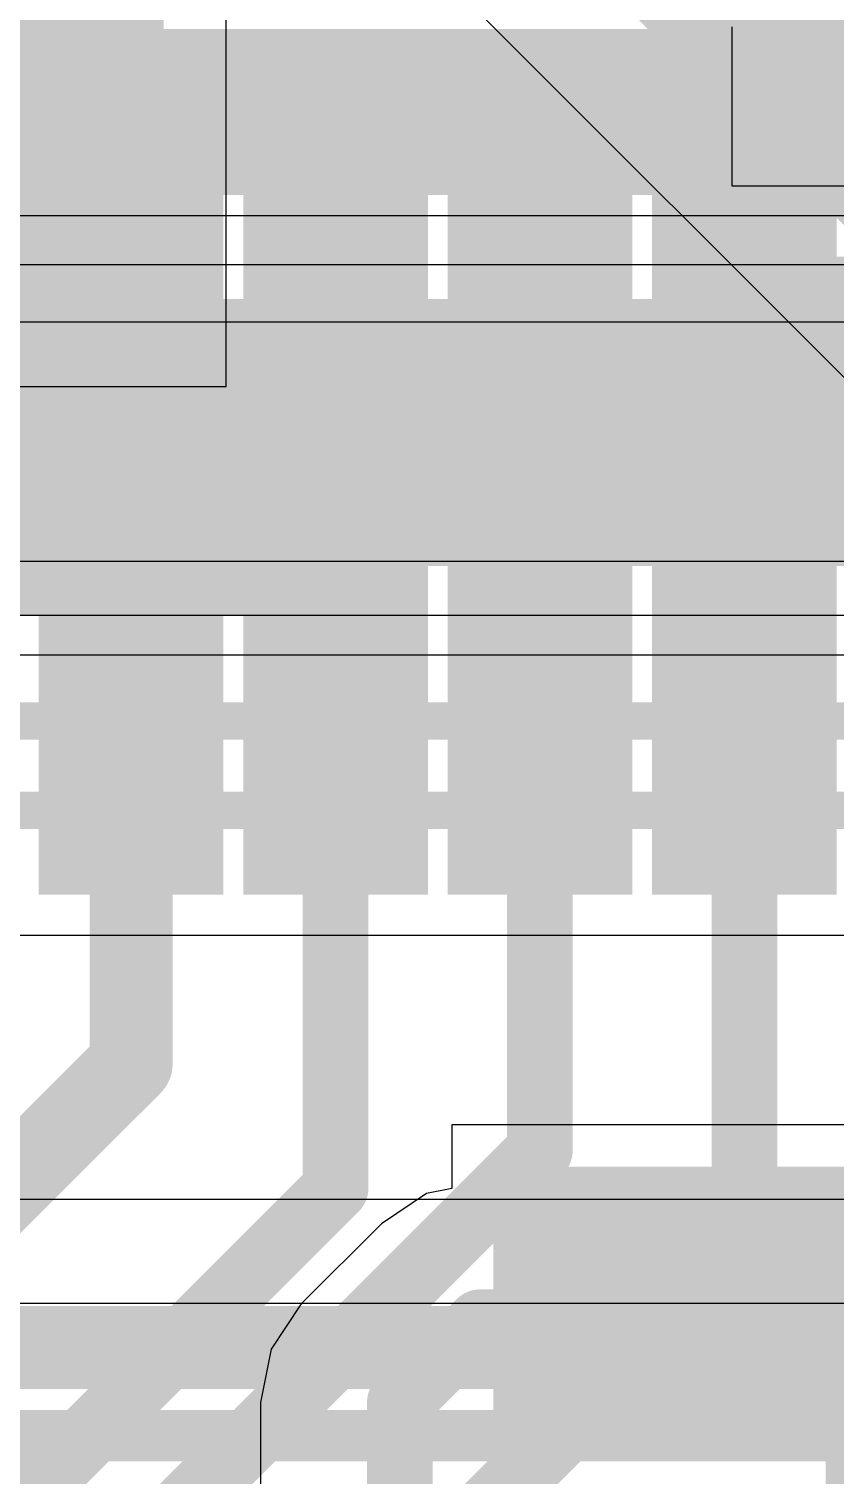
# Model space of a CAD drawing. Header units: inches. Extents: x 0 to 208, y 0 to 213.
# Drawn here: x 4.2533 to 4.331, y 3.0297 to 3.169 of the extents above; entities that cross this region are included whole.
import ezdxf

# ---------------------------------------------------------------- set-up
doc = ezdxf.new("R2010")
doc.units = ezdxf.units.IN
doc.header["$MEASUREMENT"] = 0
for name, color, linetype in [('Bottom Layer', 5, 'Continuous'), ('Bottom Overlay', 54, 'Continuous'), ('Bottom Paste', 16, 'Continuous'), ('Bottom Solder', 6, 'Continuous'), ('L2_GND1', 16, 'Continuous'), ('L3_SIG1', 76, 'Continuous'), ('L4_PWR', 90, 'Continuous'), ('L5_GND2', 156, 'Continuous'), ('L6_SIG2', 130, 'Continuous'), ('L7_GND3', 216, 'Continuous'), ('Top Layer', 1, 'Continuous'), ('Top Paste', 8, 'Continuous'), ('Top Solder', 216, 'Continuous')]:
    doc.layers.add(name, color=color, linetype=linetype)

# ---------------------------------------------------------------- blocks, each defined once
blk = doc.blocks.new('AS0B826_S78B_7H_8')
at = {"layer": 'Top Layer'}
for points in [[(1.34153715, 1.0386207), (1.35531665, 1.0386207), (1.35531665, 0.9598807), (1.34153715, 0.9598807)], [(1.36122715, 1.0386207), (1.37500665, 1.0386207), (1.37500665, 0.9598807), (1.36122715, 0.9598807)], [(1.38090715, 1.0386207), (1.39468665, 1.0386207), (1.39468665, 0.9598807), (1.38090715, 0.9598807)], [(1.40059715, 1.0386207), (1.41437665, 1.0386207), (1.41437665, 0.9598807), (1.40059715, 0.9598807)]]:
    blk.add_hatch(color=1, dxfattribs=at).paths.add_polyline_path(points)
at = {"layer": 'Top Paste'}
for points in [[(1.34153715, 1.0386207), (1.35531665, 1.0386207), (1.35531665, 0.9598807), (1.34153715, 0.9598807)], [(1.36122715, 1.0386207), (1.37500665, 1.0386207), (1.37500665, 0.9598807), (1.36122715, 0.9598807)], [(1.38090715, 1.0386207), (1.39468665, 1.0386207), (1.39468665, 0.9598807), (1.38090715, 0.9598807)], [(1.40059715, 1.0386207), (1.41437665, 1.0386207), (1.41437665, 0.9598807), (1.40059715, 0.9598807)]]:
    blk.add_hatch(color=8, dxfattribs=at).paths.add_polyline_path(points)
at = {"layer": 'Top Solder'}
for points in [[(1.33953715, 1.0406207), (1.35731665, 1.0406207), (1.35731665, 0.9578807), (1.33953715, 0.9578807)], [(1.35922715, 1.0406207), (1.37700665, 1.0406207), (1.37700665, 0.9578807), (1.35922715, 0.9578807)], [(1.37890715, 1.0406207), (1.39668665, 1.0406207), (1.39668665, 0.9578807), (1.37890715, 0.9578807)], [(1.39859715, 1.0406207), (1.41637665, 1.0406207), (1.41637665, 0.9578807), (1.39859715, 0.9578807)]]:
    blk.add_hatch(color=216, dxfattribs=at).paths.add_polyline_path(points)
blk = doc.blocks.new('R___0402_B_42')
at = {"layer": 'Bottom Layer'}
for points in [[(-0.009500900000000001, 0.0125003), (-0.009500899999999998, -0.0124997), (-0.0275009, -0.0124997), (-0.0275009, 0.0125003)], [(0.0274991, 0.0125003), (0.0274991, -0.0124997), (0.009499100000000002, -0.0124997), (0.009499099999999998, 0.0125003)]]:
    blk.add_hatch(color=5, dxfattribs=at).paths.add_polyline_path(points)
at = {"layer": 'Bottom Paste'}
for points in [[(-0.009500900000000001, 0.0125003), (-0.009500899999999998, -0.0124997), (-0.0275009, -0.0124997), (-0.0275009, 0.0125003)], [(0.0274991, 0.0125003), (0.0274991, -0.0124997), (0.009499100000000002, -0.0124997), (0.009499099999999998, 0.0125003)]]:
    blk.add_hatch(color=16, dxfattribs=at).paths.add_polyline_path(points)
at = {"layer": 'Bottom Solder'}
for points in [[(-0.007335500000000002, 0.0146657), (-0.007335499999999998, -0.0146651), (-0.0296663, -0.0146651), (-0.0296663, 0.0146657)], [(0.0296645, 0.0146657), (0.0296645, -0.0146651), (0.007333700000000001, -0.0146651), (0.007333699999999999, 0.0146657)]]:
    blk.add_hatch(color=6, dxfattribs=at).paths.add_polyline_path(points)
at = {"layer": 'Bottom Overlay'}
for points in [[(0.0309991, 0.0160003, 0.005, 0.005, 0), (-0.0310009, 0.0160003, 0.005, 0.005, 0)], [(-0.0310009, -0.0159997, 0.005, 0.005, 0), (-0.0310009, 0.0160003, 0.005, 0.005, 0)], [(0.0309991, -0.0159997, 0.005, 0.005, 0), (0.0309991, 0.0160003, 0.005, 0.005, 0)], [(0.0319991, 0.0170003, 0.000127, 0.000127, 0), (-0.0320009, 0.0170003, 0.000127, 0.000127, 0)], [(0.0309991, -0.0159997, 0.005, 0.005, 0), (-0.0310009, -0.0159997, 0.005, 0.005, 0)]]:
    blk.add_lwpolyline(points, format="xyseb", dxfattribs=at)
for points in [[(-0.0322509, 0.0160003, 0.0025, 0.0025, 1), (-0.0297509, 0.0160003, 0.0025, 0.0025, 1)], [(-0.0322509, 0.0160003, 0.0025, 0.0025, 1), (-0.0297509, 0.0160003, 0.0025, 0.0025, 1)], [(0.0297491, 0.0160003, 0.0025, 0.0025, 1), (0.0322491, 0.0160003, 0.0025, 0.0025, 1)], [(0.0297491, 0.0160003, 0.0025, 0.0025, 1), (0.0322491, 0.0160003, 0.0025, 0.0025, 1)], [(-0.0320326, 0.0170003, 6.35e-05, 6.35e-05, 1), (-0.0319692, 0.0170003, 6.35e-05, 6.35e-05, 1)], [(0.0319674, 0.0170003, 6.35e-05, 6.35e-05, 1), (0.0320308, 0.0170003, 6.35e-05, 6.35e-05, 1)], [(-0.0322509, -0.0159997, 0.0025, 0.0025, 1), (-0.0297509, -0.0159997, 0.0025, 0.0025, 1)], [(-0.0322509, -0.0159997, 0.0025, 0.0025, 1), (-0.0297509, -0.0159997, 0.0025, 0.0025, 1)], [(0.0297491, -0.0159997, 0.0025, 0.0025, 1), (0.0322491, -0.0159997, 0.0025, 0.0025, 1)], [(0.0297491, -0.0159997, 0.0025, 0.0025, 1), (0.0322491, -0.0159997, 0.0025, 0.0025, 1)]]:
    blk.add_lwpolyline(points, format="xyseb", close=True, dxfattribs=at)
blk = doc.blocks.new('R___0402_B_51')
at = {"layer": 'Bottom Layer'}
for points in [[(-0.0095016, 0.0124991), (-0.009501599999999999, -0.0125009), (-0.0275016, -0.0125009), (-0.0275016, 0.0124991)], [(0.0274984, 0.0124991), (0.0274984, -0.0125009), (0.0094984, -0.0125009), (0.009498399999999999, 0.0124991)]]:
    blk.add_hatch(color=5, dxfattribs=at).paths.add_polyline_path(points)
at = {"layer": 'Bottom Paste'}
for points in [[(-0.0095016, 0.0124991), (-0.009501599999999999, -0.0125009), (-0.0275016, -0.0125009), (-0.0275016, 0.0124991)], [(0.0274984, 0.0124991), (0.0274984, -0.0125009), (0.0094984, -0.0125009), (0.009498399999999999, 0.0124991)]]:
    blk.add_hatch(color=16, dxfattribs=at).paths.add_polyline_path(points)
at = {"layer": 'Bottom Solder'}
for points in [[(-0.007336200000000001, 0.0146645), (-0.007336199999999998, -0.0146663), (-0.029667, -0.0146663), (-0.029667, 0.0146645)], [(0.0296638, 0.0146645), (0.0296638, -0.0146663), (0.007333000000000002, -0.0146663), (0.007332999999999998, 0.0146645)]]:
    blk.add_hatch(color=6, dxfattribs=at).paths.add_polyline_path(points)
at = {"layer": 'Bottom Overlay'}
for points in [[(-0.0310016, -0.0160009, 0.005, 0.005, 0), (-0.0310016, 0.0159991, 0.005, 0.005, 0)], [(0.0309984, 0.0159991, 0.005, 0.005, 0), (-0.0310016, 0.0159991, 0.005, 0.005, 0)], [(0.0309984, -0.0160009, 0.005, 0.005, 0), (0.0309984, 0.0159991, 0.005, 0.005, 0)], [(0.0319984, 0.0169991, 0.000127, 0.000127, 0), (-0.0320016, 0.0169991, 0.000127, 0.000127, 0)], [(0.0309984, -0.0160009, 0.005, 0.005, 0), (-0.0310016, -0.0160009, 0.005, 0.005, 0)]]:
    blk.add_lwpolyline(points, format="xyseb", dxfattribs=at)
for points in [[(-0.0322516, 0.0159991, 0.0025, 0.0025, 1), (-0.0297516, 0.0159991, 0.0025, 0.0025, 1)], [(-0.0322516, 0.0159991, 0.0025, 0.0025, 1), (-0.0297516, 0.0159991, 0.0025, 0.0025, 1)], [(0.0297484, 0.0159991, 0.0025, 0.0025, 1), (0.0322484, 0.0159991, 0.0025, 0.0025, 1)], [(0.0297484, 0.0159991, 0.0025, 0.0025, 1), (0.0322484, 0.0159991, 0.0025, 0.0025, 1)], [(-0.0320333, 0.0169991, 6.35e-05, 6.35e-05, 1), (-0.0319699, 0.0169991, 6.35e-05, 6.35e-05, 1)], [(0.0319667, 0.0169991, 6.35e-05, 6.35e-05, 1), (0.0320301, 0.0169991, 6.35e-05, 6.35e-05, 1)], [(-0.0322516, -0.0160009, 0.0025, 0.0025, 1), (-0.0297516, -0.0160009, 0.0025, 0.0025, 1)], [(-0.0322516, -0.0160009, 0.0025, 0.0025, 1), (-0.0297516, -0.0160009, 0.0025, 0.0025, 1)], [(0.0297484, -0.0160009, 0.0025, 0.0025, 1), (0.0322484, -0.0160009, 0.0025, 0.0025, 1)], [(0.0297484, -0.0160009, 0.0025, 0.0025, 1), (0.0322484, -0.0160009, 0.0025, 0.0025, 1)]]:
    blk.add_lwpolyline(points, format="xyseb", close=True, dxfattribs=at)
blk = doc.blocks.new('MAKK2016T2R2M__B_509')
at = {"layer": 'Bottom Layer'}
for points in [[(-0.04330735, 0.03543285), (-0.01574825, 0.03543285), (-0.01574825, -0.03543325), (-0.04330735, -0.03543325)], [(0.01574865, 0.03543285), (0.04330775, 0.03543285), (0.04330775, -0.03543325), (0.01574865, -0.03543325)]]:
    blk.add_hatch(color=5, dxfattribs=at).paths.add_polyline_path(points)
at = {"layer": 'Bottom Paste'}
for points in [[(-0.04330735, 0.03543285), (-0.01574825, 0.03543285), (-0.01574825, -0.03543325), (-0.04330735, -0.03543325)], [(0.01574865, 0.03543285), (0.04330775, 0.03543285), (0.04330775, -0.03543325), (0.01574865, -0.03543325)]]:
    blk.add_hatch(color=16, dxfattribs=at).paths.add_polyline_path(points)
at = {"layer": 'Bottom Solder'}
for points in [[(-0.04730735, 0.03943285), (-0.01174825, 0.03943285), (-0.01174825, -0.03943325), (-0.04730735, -0.03943325)], [(0.01174865, 0.03943285), (0.04730775, 0.03943285), (0.04730775, -0.03943325), (0.01174865, -0.03943325)]]:
    blk.add_hatch(color=6, dxfattribs=at).paths.add_polyline_path(points)
at = {"layer": 'Bottom Overlay'}
for points in [[(0.0070002, 0.0339998, 0.005, 0.005, 0), (-0.0079998, 0.0339998, 0.005, 0.005, 0)], [(0.0070002, -0.0340002, 0.005, 0.005, 0), (-0.0079998, -0.0340002, 0.005, 0.005, 0)]]:
    blk.add_lwpolyline(points, format="xyseb", dxfattribs=at)
for points in [[(-0.0092498, 0.0339998, 0.0025, 0.0025, 1), (-0.0067498, 0.0339998, 0.0025, 0.0025, 1)], [(0.0057502, 0.0339998, 0.0025, 0.0025, 1), (0.0082502, 0.0339998, 0.0025, 0.0025, 1)], [(-0.0092498, -0.0340002, 0.0025, 0.0025, 1), (-0.0067498, -0.0340002, 0.0025, 0.0025, 1)], [(0.0057502, -0.0340002, 0.0025, 0.0025, 1), (0.0082502, -0.0340002, 0.0025, 0.0025, 1)]]:
    blk.add_lwpolyline(points, format="xyseb", close=True, dxfattribs=at)

msp = doc.modelspace()

# ---------------------------------------------------------------- linework, layer by layer
at = {"layer": 'Bottom Layer'}
for p, q in [((4.2723073, 3.1345672), (4.2723073, 3.2074092)), ((4.3210238, 3.1691936), (4.3210238, 3.1538922)), ((4.3210238, 3.1538922), (4.4037638, 3.1538922)), ((4.2247483, 3.1345672), (4.2723073, 3.1345672)), ((4.3372141, 3.0634396), (4.2940394, 3.0634396)), ((4.2940394, 3.0634396), (4.2940394, 3.0573205)), ((4.2940394, 3.0573205), (4.2916276, 3.0568407)), ((4.2916276, 3.0568407), (4.2872729, 3.053931)), ((4.2872729, 3.053931), (4.2795585, 3.0462166)), ((4.2795585, 3.0462166), (4.2766488, 3.0418619)), ((4.2766488, 3.0418619), (4.275627, 3.0367252)), ((4.275627, 3.0367252), (4.275627, 3.0124436))]:
    msp.add_line(p, q, dxfattribs=at)
for points in [[(4.2752643, 3.1185664, 0.012, 0.012, 0), (4.2925901, 3.1358922, 0.012, 0.012, 0)], [(4.2925901, 3.1358922, 0.012, 0.012, 0), (4.3435238, 3.1358922, 0.012, 0.012, 0)], [(4.2255588, 3.1185664, 0.012, 0.012, 0), (4.2752643, 3.1185664, 0.012, 0.012, 0)], [(4.2890499, 3.0367252, 0.00633, 0.00633, 0), (4.2967643, 3.0444396, 0.00633, 0.00633, 0)], [(4.2967643, 3.0444396, 0.00633, 0.00633, 0), (4.3165394, 3.0444396, 0.00633, 0.00633, 0)], [(4.2890499, 2.9780297, 0.00633, 0.00633, 0), (4.2890499, 3.0367252, 0.00633, 0.00633, 0)]]:
    msp.add_lwpolyline(points, format="xyseb", dxfattribs=at)
for points in [[(4.2895901, 3.1358922, 0.006, 0.006, 1), (4.2955901, 3.1358922, 0.006, 0.006, 1)], [(4.2895901, 3.1358922, 0.006, 0.006, 1), (4.2955901, 3.1358922, 0.006, 0.006, 1)], [(4.2722643, 3.1185664, 0.006, 0.006, 1), (4.2782643, 3.1185664, 0.006, 0.006, 1)], [(4.2722643, 3.1185664, 0.006, 0.006, 1), (4.2782643, 3.1185664, 0.006, 0.006, 1)], [(4.2951818, 3.0444396, 0.003165, 0.003165, 1), (4.2983468, 3.0444396, 0.003165, 0.003165, 1)], [(4.2951818, 3.0444396, 0.003165, 0.003165, 1), (4.2983468, 3.0444396, 0.003165, 0.003165, 1)], [(4.3149569, 3.0444396, 0.003165, 0.003165, 1), (4.3181219, 3.0444396, 0.003165, 0.003165, 1)], [(4.2874674, 3.0367252, 0.003165, 0.003165, 1), (4.2906324, 3.0367252, 0.003165, 0.003165, 1)], [(4.2874674, 3.0367252, 0.003165, 0.003165, 1), (4.2906324, 3.0367252, 0.003165, 0.003165, 1)]]:
    msp.add_lwpolyline(points, format="xyseb", close=True, dxfattribs=at)
at = {"layer": 'L2_GND1'}
msp.add_line((3.7957849, 3.1125442), (4.5090469, 3.1125442), dxfattribs=at)
for points in [[(4.107, 3.157, 0.008, 0.008, 0), (4.6323664, 3.157, 0.008, 0.008, 0)], [(3.7898723, 3.1268185, 0.008, 0.008, 0), (4.6488185, 3.1268185, 0.008, 0.008, 0)]]:
    msp.add_lwpolyline(points, format="xyseb", dxfattribs=at)
at = {"layer": 'L3_SIG1'}
for p, q in [((4.591, 3.151), (4.1380614, 3.151)), ((4.1380614, 3.1408041), (4.591, 3.1408041)), ((4.3541713, 3.0462489), (4.2416171, 3.0462489))]:
    msp.add_line(p, q, dxfattribs=at)
msp.add_lwpolyline([(4.134715, 3.0335329, 0.0049435, 0.0049435, 0), (4.3967202, 3.0335329, 0.0049435, 0.0049435, 0)], format="xyseb", dxfattribs=at)
at = {"layer": 'L4_PWR'}
msp.add_line((4.2963352, 3.1709023), (4.3691549, 3.0980826), dxfattribs=at)
msp.add_lwpolyline([(4.3052639, 3.190812, 0.02, 0.02, 0), (4.3976269, 3.098449, 0.02, 0.02, 0)], format="xyseb", dxfattribs=at)
at = {"layer": 'L5_GND2'}
for p, q in [((5.2655061, 3.1462743), (3.736, 3.1462743)), ((3.7419126, 3.1177257), (4.5135888, 3.1177257))]:
    msp.add_line(p, q, dxfattribs=at)
msp.add_lwpolyline([(3.736, 3.132, 0.008, 0.008, 0), (5.3468345, 3.132, 0.008, 0.008, 0)], format="xyseb", dxfattribs=at)
at = {"layer": 'L6_SIG2'}
for p, q in [((3.0389126, 3.1087257), (4.4165435, 3.1087257)), ((4.3402077, 3.0562743), (4.2506364, 3.0562743))]:
    msp.add_line(p, q, dxfattribs=at)
for points in [[(4.3331222, 3.1571222, 0.008, 0.008, 0), (4.3466838, 3.1706838, 0.008, 0.008, 0)], [(3.0016542, 3.157122, 0.008, 0.008, 0), (4.3331222, 3.1571222, 0.008, 0.008, 0)], [(3.015, 3.139, 0.008, 0.008, 0), (4.3703726, 3.139, 0.008, 0.008, 0)], [(3.033, 3.123, 0.008, 0.008, 0), (4.425, 3.123, 0.008, 0.008, 0)], [(3.7789999, 3.0419999, 0.008, 0.008, 0), (4.3765376, 3.042, 0.008, 0.008, 0)]]:
    msp.add_lwpolyline(points, format="xyseb", dxfattribs=at)
msp.add_lwpolyline([(4.3311222, 3.1571222, 0.004, 0.004, 1), (4.3351222, 3.1571222, 0.004, 0.004, 1)], format="xyseb", close=True, dxfattribs=at)
msp.add_lwpolyline([(4.3311222, 3.1571222, 0.004, 0.004, 1), (4.3351222, 3.1571222, 0.004, 0.004, 1)], format="xyseb", close=True, dxfattribs=at)
at = {"layer": 'L7_GND3'}
msp.add_line((4.2504997, 3.0817062), (4.3375698, 3.0817062), dxfattribs=at)
for points in [[(4.143, 3.165, 0.008, 0.008, 0), (4.7825305, 3.165, 0.008, 0.008, 0)], [(3.5398665, 3.13526, 0.004, 0.004, 0), (4.7267222, 3.13526, 0.004, 0.004, 0)], [(3.4651126, 3.11926, 0.004, 0.004, 0), (4.7267222, 3.11926, 0.004, 0.004, 0)], [(3.4246535, 3.1023465, 0.0036061, 0.0036061, 0), (4.4213049, 3.1023465, 0.0036061, 0.0036061, 0)], [(3.4210888, 3.0937404, 0.0036061, 0.0036061, 0), (4.4177402, 3.0937404, 0.0036061, 0.0036061, 0)]]:
    msp.add_lwpolyline(points, format="xyseb", dxfattribs=at)
at = {"layer": 'Top Layer'}
for points in [[(4.2631658, 3.0693306, 0.008, 0.008, 0), (4.2631658, 3.1270062, 0.008, 0.008, 0)], [(4.2828558, 3.0573468, 0.00633, 0.00633, 0), (4.2828558, 3.1270062, 0.00633, 0.00633, 0)], [(4.3025358, 3.0610038, 0.00633, 0.00633, 0), (4.3025358, 3.1270062, 0.00633, 0.00633, 0)], [(4.3222258, 3.0513151, 0.00633, 0.00633, 0), (4.3222258, 3.1270062, 0.00633, 0.00633, 0)], [(4.1921748, 2.9983396, 0.008, 0.008, 0), (4.2631658, 3.0693306, 0.008, 0.008, 0)], [(4.1848454, 2.9433134, 0.00633, 0.00633, 0), (4.3025358, 3.0610038, 0.00633, 0.00633, 0)], [(4.1521117, 2.9266027, 0.00633, 0.00633, 0), (4.2828558, 3.0573468, 0.00633, 0.00633, 0)], [(4.2617728, 2.9908621, 0.00633, 0.00633, 0), (4.3222258, 3.0513151, 0.00633, 0.00633, 0)]]:
    msp.add_lwpolyline(points, format="xyseb", dxfattribs=at)
for points in [[(4.2611658, 3.1270062, 0.004, 0.004, 1), (4.2651658, 3.1270062, 0.004, 0.004, 1)], [(4.2812733, 3.1270062, 0.003165, 0.003165, 1), (4.2844383, 3.1270062, 0.003165, 0.003165, 1)], [(4.3009533, 3.1270062, 0.003165, 0.003165, 1), (4.3041183, 3.1270062, 0.003165, 0.003165, 1)], [(4.3206433, 3.1270062, 0.003165, 0.003165, 1), (4.3238083, 3.1270062, 0.003165, 0.003165, 1)], [(4.2611658, 3.0693306, 0.004, 0.004, 1), (4.2651658, 3.0693306, 0.004, 0.004, 1)], [(4.2611658, 3.0693306, 0.004, 0.004, 1), (4.2651658, 3.0693306, 0.004, 0.004, 1)], [(4.3009533, 3.0610038, 0.003165, 0.003165, 1), (4.3041183, 3.0610038, 0.003165, 0.003165, 1)], [(4.3009533, 3.0610038, 0.003165, 0.003165, 1), (4.3041183, 3.0610038, 0.003165, 0.003165, 1)], [(4.2812733, 3.0573468, 0.003165, 0.003165, 1), (4.2844383, 3.0573468, 0.003165, 0.003165, 1)], [(4.2812733, 3.0573468, 0.003165, 0.003165, 1), (4.2844383, 3.0573468, 0.003165, 0.003165, 1)], [(4.3206433, 3.0513151, 0.003165, 0.003165, 1), (4.3238083, 3.0513151, 0.003165, 0.003165, 1)], [(4.3206433, 3.0513151, 0.003165, 0.003165, 1), (4.3238083, 3.0513151, 0.003165, 0.003165, 1)]]:
    msp.add_lwpolyline(points, format="xyseb", close=True, dxfattribs=at)

# ---------------------------------------------------------------- block references
for name, p, rotation in [('MAKK2016T2R2M__B_509', (4.219, 3.18), 180), ('R___0402_B_51', (4.3435247, 3.1543906), 270), ('R___0402_B_42', (4.3165391, 3.0259387), 270)]:
    msp.add_blockref(name, p, dxfattribs=dict(rotation=rotation))
msp.add_blockref('AS0B826_S78B_7H_8', (2.9147389, 2.1277555))

doc.saveas('drawing.dxf')
